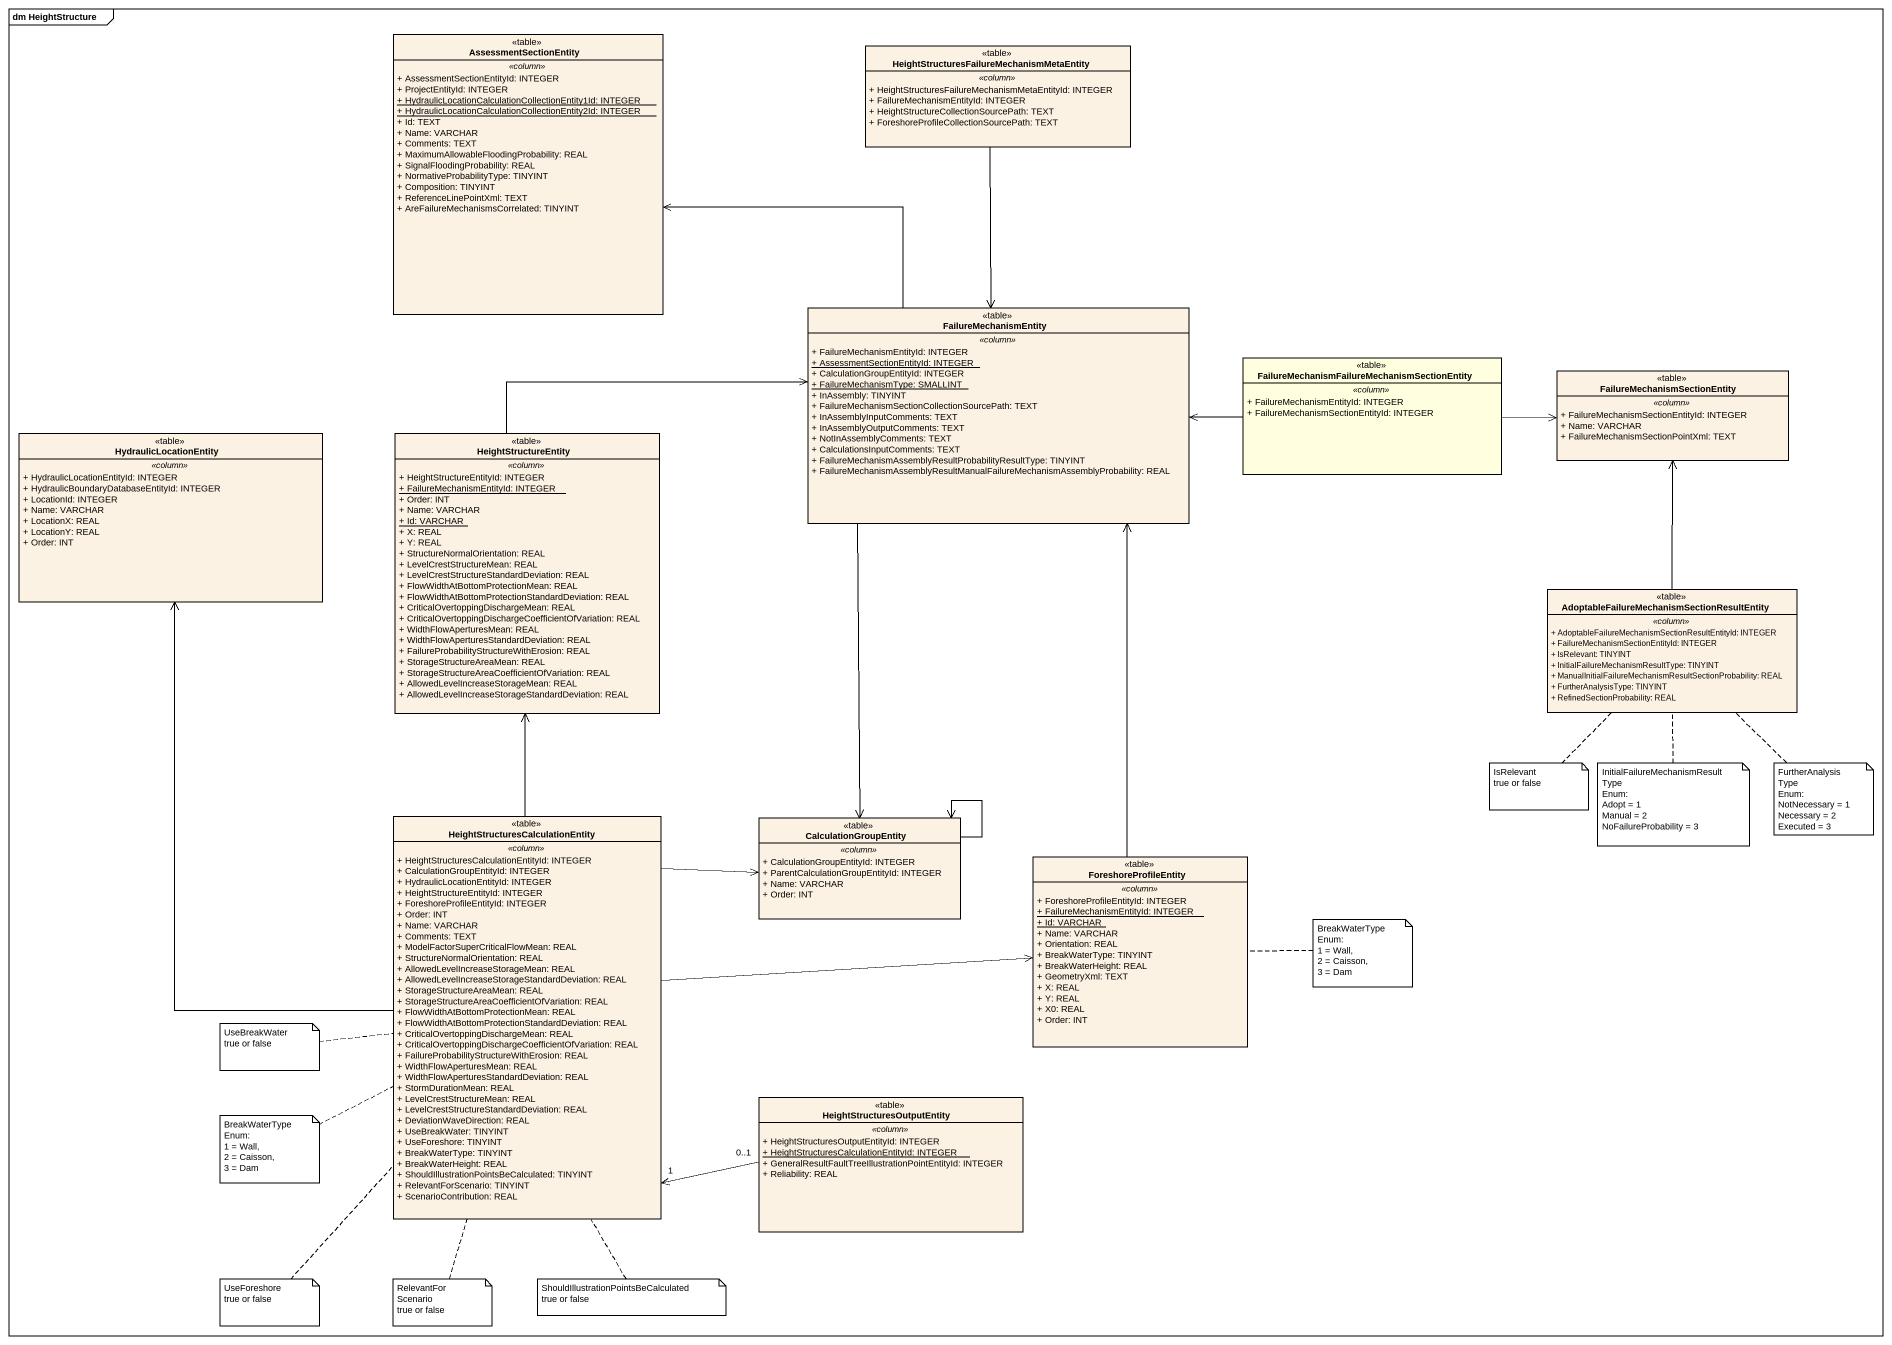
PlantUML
@startuml
mainframe dm HeightStructure
hide circle
hide empty members
skinparam classAttributeIconSize 0
class AssessmentSectionEntity <<table>> #FCF2E3 {
  .. <<column>> ..
  + AssessmentSectionEntityId: INTEGER
  + ProjectEntityId: INTEGER
  {static} + HydraulicLocationCalculationCollectionEntity1Id: INTEGER
  {static} + HydraulicLocationCalculationCollectionEntity2Id: INTEGER
  + Id: TEXT
  + Name: VARCHAR
  + Comments: TEXT
  + MaximumAllowableFloodingProbability: REAL
  + SignalFloodingProbability: REAL
  + NormativeProbabilityType: TINYINT
  + Composition: TINYINT
  + ReferenceLinePointXml: TEXT
  + AreFailureMechanismsCorrelated: TINYINT
}
class "HeightStructuresFailureMechanismMetaEntity" as HeightStructuresFailureMecha <<table>> #FCF2E3 {
  .. <<column>> ..
  + HeightStructuresFailureMechanismMetaEntityId: INTEGER
  + FailureMechanismEntityId: INTEGER
  + HeightStructureCollectionSourcePath: TEXT
  + ForeshoreProfileCollectionSourcePath: TEXT
}
class FailureMechanismEntity <<table>> #FCF2E3 {
  .. <<column>> ..
  + FailureMechanismEntityId: INTEGER
  {static} + AssessmentSectionEntityId: INTEGER
  + CalculationGroupEntityId: INTEGER
  {static} + FailureMechanismType: SMALLINT
  + InAssembly: TINYINT
  + FailureMechanismSectionCollectionSourcePath: TEXT
  + InAssemblyInputComments: TEXT
  + InAssemblyOutputComments: TEXT
  + NotInAssemblyComments: TEXT
  + CalculationsInputComments: TEXT
  + FailureMechanismAssemblyResultProbabilityResultType: TINYINT
  + FailureMechanismAssemblyResultManualFailureMechanismAssemblyProbability: REAL
}
class "FailureMechanismFailureMechanismSectionEntity" as FailureMechanismFailureMecha <<table>> #FFFFE0 {
  .. <<column>> ..
  + FailureMechanismEntityId: INTEGER
  + FailureMechanismSectionEntityId: INTEGER
}
class "FailureMechanismSectionEntity" as FailureMechanismSectionEntit <<table>> #FCF2E3 {
  .. <<column>> ..
  + FailureMechanismSectionEntityId: INTEGER
  + Name: VARCHAR
  + FailureMechanismSectionPointXml: TEXT
}
class HydraulicLocationEntity <<table>> #FCF2E3 {
  .. <<column>> ..
  + HydraulicLocationEntityId: INTEGER
  + HydraulicBoundaryDatabaseEntityId: INTEGER
  + LocationId: INTEGER
  + Name: VARCHAR
  + LocationX: REAL
  + LocationY: REAL
  + Order: INT
}
class HeightStructureEntity <<table>> #FCF2E3 {
  .. <<column>> ..
  + HeightStructureEntityId: INTEGER
  {static} + FailureMechanismEntityId: INTEGER
  + Order: INT
  + Name: VARCHAR
  {static} + Id: VARCHAR
  + X: REAL
  + Y: REAL
  + StructureNormalOrientation: REAL
  + LevelCrestStructureMean: REAL
  + LevelCrestStructureStandardDeviation: REAL
  + FlowWidthAtBottomProtectionMean: REAL
  + FlowWidthAtBottomProtectionStandardDeviation: REAL
  + CriticalOvertoppingDischargeMean: REAL
  + CriticalOvertoppingDischargeCoefficientOfVariation: REAL
  + WidthFlowAperturesMean: REAL
  + WidthFlowAperturesStandardDeviation: REAL
  + FailureProbabilityStructureWithErosion: REAL
  + StorageStructureAreaMean: REAL
  + StorageStructureAreaCoefficientOfVariation: REAL
  + AllowedLevelIncreaseStorageMean: REAL
  + AllowedLevelIncreaseStorageStandardDeviation: REAL
}
class "AdoptableFailureMechanismSectionResultEntity" as AdoptableFailureMechanismSec <<table>> #FCF2E3 {
  .. <<column>> ..
  + AdoptableFailureMechanismSectionResultEntityId: INTEGER
  + FailureMechanismSectionEntityId: INTEGER
  + IsRelevant: TINYINT
  + InitialFailureMechanismResultType: TINYINT
  + ManualInitialFailureMechanismResultSectionProbability: REAL
  + FurtherAnalysisType: TINYINT
  + RefinedSectionProbability: REAL
}
class "HeightStructuresCalculationEntity" as HeightStructuresCalculationE <<table>> #FCF2E3 {
  .. <<column>> ..
  + HeightStructuresCalculationEntityId: INTEGER
  + CalculationGroupEntityId: INTEGER
  + HydraulicLocationEntityId: INTEGER
  + HeightStructureEntityId: INTEGER
  + ForeshoreProfileEntityId: INTEGER
  + Order: INT
  + Name: VARCHAR
  + Comments: TEXT
  + ModelFactorSuperCriticalFlowMean: REAL
  + StructureNormalOrientation: REAL
  + AllowedLevelIncreaseStorageMean: REAL
  + AllowedLevelIncreaseStorageStandardDeviation: REAL
  + StorageStructureAreaMean: REAL
  + StorageStructureAreaCoefficientOfVariation: REAL
  + FlowWidthAtBottomProtectionMean: REAL
  + FlowWidthAtBottomProtectionStandardDeviation: REAL
  + CriticalOvertoppingDischargeMean: REAL
  + CriticalOvertoppingDischargeCoefficientOfVariation: REAL
  + FailureProbabilityStructureWithErosion: REAL
  + WidthFlowAperturesMean: REAL
  + WidthFlowAperturesStandardDeviation: REAL
  + StormDurationMean: REAL
  + LevelCrestStructureMean: REAL
  + LevelCrestStructureStandardDeviation: REAL
  + DeviationWaveDirection: REAL
  + UseBreakWater: TINYINT
  + UseForeshore: TINYINT
  + BreakWaterType: TINYINT
  + BreakWaterHeight: REAL
  + ShouldIllustrationPointsBeCalculated: TINYINT
  + RelevantForScenario: TINYINT
  + ScenarioContribution: REAL
}
class CalculationGroupEntity <<table>> #FCF2E3 {
  .. <<column>> ..
  + CalculationGroupEntityId: INTEGER
  + ParentCalculationGroupEntityId: INTEGER
  + Name: VARCHAR
  + Order: INT
}
class ForeshoreProfileEntity <<table>> #FCF2E3 {
  .. <<column>> ..
  + ForeshoreProfileEntityId: INTEGER
  {static} + FailureMechanismEntityId: INTEGER
  {static} + Id: VARCHAR
  + Name: VARCHAR
  + Orientation: REAL
  + BreakWaterType: TINYINT
  + BreakWaterHeight: REAL
  + GeometryXml: TEXT
  + X: REAL
  + Y: REAL
  + X0: REAL
  + Order: INT
}
class HeightStructuresOutputEntity <<table>> #FCF2E3 {
  .. <<column>> ..
  + HeightStructuresOutputEntityId: INTEGER
  {static} + HeightStructuresCalculationEntityId: INTEGER
  + GeneralResultFaultTreeIllustrationPointEntityId: INTEGER
  + Reliability: REAL
}
HeightStructuresFailureMecha --> FailureMechanismEntity
FailureMechanismEntity -left-> AssessmentSectionEntity
FailureMechanismEntity --> CalculationGroupEntity
FailureMechanismFailureMecha -left-> FailureMechanismEntity
FailureMechanismFailureMecha -right-> FailureMechanismSectionEntit
HeightStructureEntity -right-> FailureMechanismEntity
AdoptableFailureMechanismSec -up-> FailureMechanismSectionEntit
HeightStructuresCalculationE -up-> HydraulicLocationEntity
HeightStructuresCalculationE -up-> HeightStructureEntity
HeightStructuresCalculationE -right-> CalculationGroupEntity
HeightStructuresCalculationE -right-> ForeshoreProfileEntity
CalculationGroupEntity --> CalculationGroupEntity
ForeshoreProfileEntity -up-> FailureMechanismEntity
HeightStructuresOutputEntity "0..1" -left-> "1" HeightStructuresCalculationE
note bottom of AdoptableFailureMechanismSec
  IsRelevant
  true or false
end note
note bottom of AdoptableFailureMechanismSec
  InitialFailureMechanismResultType
  Enum:
  Adopt = 1
  Manual = 2
  NoFailureProbability = 3
end note
note bottom of AdoptableFailureMechanismSec
  FurtherAnalysisType
  Enum:
  NotNecessary = 1
  Necessary = 2
  Executed = 3
end note
note right of ForeshoreProfileEntity
  BreakWaterType
  Enum:
  1 = Wall,
  2 = Caisson,
  3 = Dam
end note
note left of HeightStructuresCalculationE
  UseBreakWater
  true or false
end note
note left of HeightStructuresCalculationE
  BreakWaterType
  Enum:
  1 = Wall,
  2 = Caisson,
  3 = Dam
end note
note bottom of HeightStructuresCalculationE
  UseForeshore
  true or false
end note
note bottom of HeightStructuresCalculationE
  RelevantForScenario
  true or false
end note
note bottom of HeightStructuresCalculationE
  ShouldIllustrationPointsBeCalculated
  true or false
end note
@enduml
